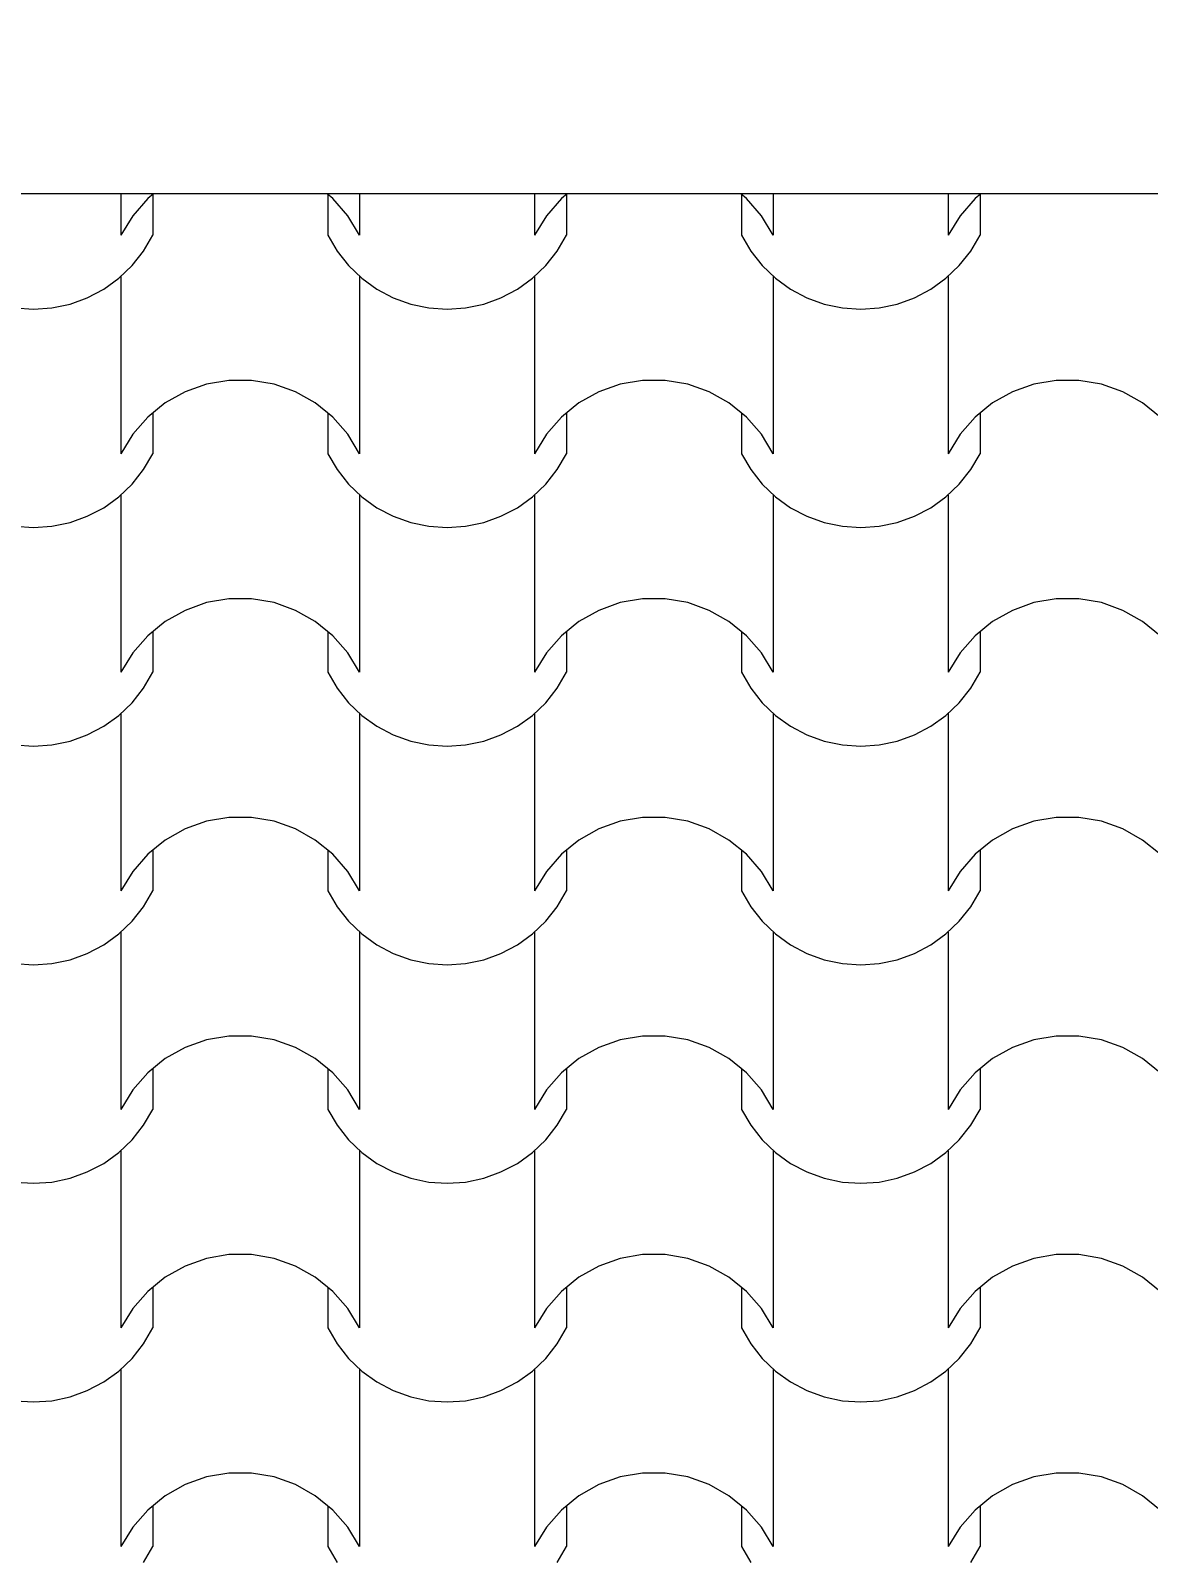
# Model space of a CAD drawing. Header units: millimetres. Extents: x 318905 to 439572, y -5133 to 105868.
# Drawn here: x 355171 to 355940, y 6699 to 7747 of the extents above; entities that cross this region are included whole.
import ezdxf

# ---------------------------------------------------------------- set-up
doc = ezdxf.new("R2010")
doc.units = ezdxf.units.MM
doc.header["$MEASUREMENT"] = 0
for name, color, linetype, lineweight in [('0_Stylo_No__98', 154, 'Continuous', 0), ('2D -  Dessin général_Stylo_No__1', 7, 'Continuous', 5), ('OMBRES_Stylo_No__1', 7, 'Continuous', 5)]:
    doc.layers.add(name, color=color, linetype=linetype, lineweight=lineweight)
doc.layers.add('OMBRES_Stylo_No__82', color=7, linetype='Continuous', lineweight=13, true_color=0xaaaaaa)
doc.styles.add('STYLE_GENERE_3', font='')
doc.styles.get('STYLE_GENERE_3').set_extended_font_data('Arial')
doc.dimstyles.new('STYLE_GENERE__1', dxfattribs={"dimtxt": 200, "dimasz": 142.5, "dimexe": 0.18, "dimexo": 500, "dimgap": 0.09, "dimtad": 0, "dimtih": 1, "dimtoh": 1, "dimlfac": 0.001, "dimzin": 0, "dimdsep": 46, "dimtxsty": 'STYLE_GENERE_3', "dimblk": 'ARROWHEAD_6', "dimblk1": 'ARROWHEAD_6', "dimblk2": 'ARROWHEAD_6', "dimcen": 0.09, "dimclrd": 154, "dimclre": 154, "dimclrt": 154, "dimazin": 0, "dimtfac": 1, "dimtdec": 4, "dimtmove": 0, "dimatfit": 3, "dimfxl": 0, "dimtolj": 1, "dimtzin": 0, "dimarcsym": 0})

# ---------------------------------------------------------------- blocks, each defined once
blk = doc.blocks.new('*X105')
at = {"layer": 'OMBRES_Stylo_No__82', "linetype": 'Continuous'}
for p, q in [((355233.4, 7634.5), (355233.4, 7606.2)), ((355255.8, 7634.5), (355251.8, 7631.3)), ((355255.4, 7634.2), (355255.4, 7606.2)), ((355379.2, 7631.3), (355375.3, 7634.5)), ((355375.6, 7634.2), (355375.6, 7606.2)), ((355397.6, 7634.5), (355397.6, 7606.2)), ((355517.9, 7634.5), (355517.9, 7606.2)), ((355540.3, 7634.5), (355536.3, 7631.3)), ((355539.9, 7634.2), (355539.9, 7606.2)), ((355663.7, 7631.3), (355659.7, 7634.5)), ((355660.1, 7634.2), (355660.1, 7606.2)), ((355682.1, 7634.5), (355682.1, 7606.2)), ((355802.4, 7634.5), (355802.4, 7606.2)), ((355824.7, 7634.5), (355820.8, 7631.3)), ((355824.4, 7634.2), (355824.4, 7606.2)), ((355251.8, 7631.3), (355241.5, 7619.5)), ((355389.5, 7619.5), (355379.2, 7631.3)), ((355536.3, 7631.3), (355526, 7619.5)), ((355674, 7619.5), (355663.7, 7631.3)), ((355820.8, 7631.3), (355810.5, 7619.5)), ((355241.5, 7619.5), (355233.4, 7606.2)), ((355397.6, 7606.2), (355389.5, 7619.5)), ((355526, 7619.5), (355517.9, 7606.2)), ((355682.1, 7606.2), (355674, 7619.5)), ((355810.5, 7619.5), (355802.4, 7606.2)), ((355249, 7595.2), (355255.4, 7606.2)), ((355375.6, 7606.2), (355382.1, 7595.2)), ((355533.4, 7595.2), (355539.9, 7606.2)), ((355660.1, 7606.2), (355666.6, 7595.2)), ((355817.9, 7595.2), (355824.4, 7606.2)), ((355241.1, 7585.3), (355249, 7595.2)), ((355382.1, 7595.2), (355390, 7585.3)), ((355525.6, 7585.3), (355533.4, 7595.2)), ((355666.6, 7595.2), (355674.4, 7585.3)), ((355810, 7585.3), (355817.9, 7595.2)), ((355231.9, 7576.5), (355241.1, 7585.3)), ((355390, 7585.3), (355399.2, 7576.5)), ((355516.4, 7576.5), (355525.6, 7585.3)), ((355674.4, 7585.3), (355683.6, 7576.5)), ((355800.8, 7576.5), (355810, 7585.3)), ((355210.3, 7563.1), (355221.6, 7569.1)), ((355221.6, 7569.1), (355231.9, 7576.5)), ((355233.4, 7577.8), (355233.4, 7516.8)), ((355397.6, 7577.8), (355397.6, 7516.8)), ((355399.2, 7576.5), (355409.5, 7569.1)), ((355409.5, 7569.1), (355420.7, 7563.1)), ((355494.8, 7563.1), (355506.1, 7569.1)), ((355506.1, 7569.1), (355516.4, 7576.5)), ((355517.9, 7577.8), (355517.9, 7516.8)), ((355682.1, 7577.8), (355682.1, 7516.8)), ((355683.6, 7576.5), (355693.9, 7569.1)), ((355693.9, 7569.1), (355705.2, 7563.1)), ((355779.3, 7563.1), (355790.5, 7569.1)), ((355790.5, 7569.1), (355800.8, 7576.5)), ((355802.4, 7577.8), (355802.4, 7516.8)), ((355186, 7556.2), (355198.4, 7558.8)), ((355198.4, 7558.8), (355210.3, 7563.1)), ((355420.7, 7563.1), (355432.7, 7558.8)), ((355432.7, 7558.8), (355445.1, 7556.2)), ((355470.4, 7556.2), (355482.9, 7558.8)), ((355482.9, 7558.8), (355494.8, 7563.1)), ((355705.2, 7563.1), (355717.1, 7558.8)), ((355717.1, 7558.8), (355729.6, 7556.2)), ((355754.9, 7556.2), (355767.3, 7558.8)), ((355767.3, 7558.8), (355779.3, 7563.1)), ((355160.6, 7556.2), (355173.3, 7555.3)), ((355173.3, 7555.3), (355186, 7556.2)), ((355445.1, 7556.2), (355457.8, 7555.3)), ((355457.8, 7555.3), (355470.4, 7556.2)), ((355729.6, 7556.2), (355742.2, 7555.3)), ((355742.2, 7555.3), (355754.9, 7556.2)), ((355233.4, 7516.8), (355233.4, 7455.8)), ((355397.6, 7516.8), (355397.6, 7455.8)), ((355517.9, 7516.8), (355517.9, 7455.8)), ((355682.1, 7516.8), (355682.1, 7455.8)), ((355802.4, 7516.8), (355802.4, 7455.8)), ((355307.7, 7506.3), (355292.3, 7503.7)), ((355315.5, 7506.3), (355307.7, 7506.3)), ((355323.3, 7506.3), (355315.5, 7506.3)), ((355338.7, 7503.7), (355323.3, 7506.3)), ((355592.2, 7506.3), (355576.8, 7503.7)), ((355600, 7506.3), (355592.2, 7506.3)), ((355607.8, 7506.3), (355600, 7506.3)), ((355623.2, 7503.7), (355607.8, 7506.3)), ((355876.7, 7506.3), (355861.3, 7503.7)), ((355884.5, 7506.3), (355876.7, 7506.3)), ((355892.3, 7506.3), (355884.5, 7506.3)), ((355907.7, 7503.7), (355892.3, 7506.3)), ((355277.6, 7498.5), (355263.9, 7490.8)), ((355292.3, 7503.7), (355277.6, 7498.5)), ((355353.5, 7498.5), (355338.7, 7503.7)), ((355367.1, 7490.8), (355353.5, 7498.5)), ((355562.1, 7498.5), (355548.4, 7490.8)), ((355576.8, 7503.7), (355562.1, 7498.5)), ((355637.9, 7498.5), (355623.2, 7503.7)), ((355651.6, 7490.8), (355637.9, 7498.5)), ((355846.5, 7498.5), (355832.9, 7490.8)), ((355861.3, 7503.7), (355846.5, 7498.5)), ((355922.4, 7498.5), (355907.7, 7503.7)), ((355936.1, 7490.8), (355922.4, 7498.5)), ((355263.9, 7490.8), (355251.8, 7481)), ((355379.2, 7481), (355367.1, 7490.8)), ((355548.4, 7490.8), (355536.3, 7481)), ((355663.7, 7481), (355651.6, 7490.8)), ((355832.9, 7490.8), (355820.8, 7481)), ((355948.2, 7481), (355936.1, 7490.8)), ((355251.8, 7481), (355241.5, 7469.2)), ((355255.4, 7483.9), (355255.4, 7455.8)), ((355375.6, 7483.9), (355375.6, 7455.8)), ((355389.5, 7469.2), (355379.2, 7481)), ((355536.3, 7481), (355526, 7469.2)), ((355539.9, 7483.9), (355539.9, 7455.8)), ((355660.1, 7483.9), (355660.1, 7455.8)), ((355674, 7469.2), (355663.7, 7481)), ((355820.8, 7481), (355810.5, 7469.2)), ((355824.4, 7483.9), (355824.4, 7455.8)), ((355241.5, 7469.2), (355233.4, 7455.8)), ((355397.6, 7455.8), (355389.5, 7469.2)), ((355526, 7469.2), (355517.9, 7455.8)), ((355682.1, 7455.8), (355674, 7469.2)), ((355810.5, 7469.2), (355802.4, 7455.8)), ((355249, 7444.9), (355255.4, 7455.8)), ((355375.6, 7455.8), (355382.1, 7444.9)), ((355533.4, 7444.9), (355539.9, 7455.8)), ((355660.1, 7455.8), (355666.6, 7444.9)), ((355817.9, 7444.9), (355824.4, 7455.8)), ((355241.1, 7434.9), (355249, 7444.9)), ((355382.1, 7444.9), (355390, 7434.9)), ((355525.6, 7434.9), (355533.4, 7444.9)), ((355666.6, 7444.9), (355674.4, 7434.9)), ((355810, 7434.9), (355817.9, 7444.9)), ((355231.9, 7426.2), (355241.1, 7434.9)), ((355390, 7434.9), (355399.2, 7426.2)), ((355516.4, 7426.2), (355525.6, 7434.9)), ((355674.4, 7434.9), (355683.6, 7426.2)), ((355800.8, 7426.2), (355810, 7434.9)), ((355221.6, 7418.7), (355231.9, 7426.2)), ((355233.4, 7427.4), (355233.4, 7366.5)), ((355397.6, 7427.4), (355397.6, 7366.5)), ((355399.2, 7426.2), (355409.5, 7418.7)), ((355506.1, 7418.7), (355516.4, 7426.2)), ((355517.9, 7427.4), (355517.9, 7366.5)), ((355682.1, 7427.4), (355682.1, 7366.5)), ((355683.6, 7426.2), (355693.9, 7418.7)), ((355790.5, 7418.7), (355800.8, 7426.2)), ((355802.4, 7427.4), (355802.4, 7366.5)), ((355198.4, 7408.5), (355210.3, 7412.8)), ((355210.3, 7412.8), (355221.6, 7418.7)), ((355409.5, 7418.7), (355420.7, 7412.8)), ((355420.7, 7412.8), (355432.7, 7408.5)), ((355482.9, 7408.5), (355494.8, 7412.8)), ((355494.8, 7412.8), (355506.1, 7418.7)), ((355693.9, 7418.7), (355705.2, 7412.8)), ((355705.2, 7412.8), (355717.1, 7408.5)), ((355767.3, 7408.5), (355779.3, 7412.8)), ((355779.3, 7412.8), (355790.5, 7418.7)), ((355160.6, 7405.9), (355173.3, 7405)), ((355173.3, 7405), (355186, 7405.9)), ((355186, 7405.9), (355198.4, 7408.5)), ((355432.7, 7408.5), (355445.1, 7405.9)), ((355445.1, 7405.9), (355457.8, 7405)), ((355457.8, 7405), (355470.4, 7405.9)), ((355470.4, 7405.9), (355482.9, 7408.5)), ((355717.1, 7408.5), (355729.6, 7405.9)), ((355729.6, 7405.9), (355742.2, 7405)), ((355742.2, 7405), (355754.9, 7405.9)), ((355754.9, 7405.9), (355767.3, 7408.5)), ((355233.4, 7366.5), (355233.4, 7305.5)), ((355397.6, 7366.5), (355397.6, 7305.5)), ((355517.9, 7366.5), (355517.9, 7305.5)), ((355682.1, 7366.5), (355682.1, 7305.5)), ((355802.4, 7366.5), (355802.4, 7305.5)), ((355292.3, 7353.4), (355277.6, 7348.1)), ((355307.7, 7356), (355292.3, 7353.4)), ((355315.5, 7356), (355307.7, 7356)), ((355323.3, 7356), (355315.5, 7356)), ((355338.7, 7353.4), (355323.3, 7356)), ((355353.5, 7348.1), (355338.7, 7353.4)), ((355576.8, 7353.4), (355562.1, 7348.1)), ((355592.2, 7356), (355576.8, 7353.4)), ((355600, 7356), (355592.2, 7356)), ((355607.8, 7356), (355600, 7356)), ((355623.2, 7353.4), (355607.8, 7356)), ((355637.9, 7348.1), (355623.2, 7353.4)), ((355861.3, 7353.4), (355846.5, 7348.1)), ((355876.7, 7356), (355861.3, 7353.4)), ((355884.5, 7356), (355876.7, 7356)), ((355892.3, 7356), (355884.5, 7356)), ((355907.7, 7353.4), (355892.3, 7356)), ((355922.4, 7348.1), (355907.7, 7353.4)), ((355263.9, 7340.5), (355251.8, 7330.6)), ((355277.6, 7348.1), (355263.9, 7340.5)), ((355367.1, 7340.5), (355353.5, 7348.1)), ((355379.2, 7330.6), (355367.1, 7340.5)), ((355548.4, 7340.5), (355536.3, 7330.6)), ((355562.1, 7348.1), (355548.4, 7340.5)), ((355651.6, 7340.5), (355637.9, 7348.1)), ((355663.7, 7330.6), (355651.6, 7340.5)), ((355832.9, 7340.5), (355820.8, 7330.6)), ((355846.5, 7348.1), (355832.9, 7340.5)), ((355936.1, 7340.5), (355922.4, 7348.1)), ((355948.2, 7330.6), (355936.1, 7340.5)), ((355251.8, 7330.6), (355241.5, 7318.8)), ((355255.4, 7333.5), (355255.4, 7305.5)), ((355375.6, 7333.5), (355375.6, 7305.5)), ((355389.5, 7318.8), (355379.2, 7330.6)), ((355536.3, 7330.6), (355526, 7318.8)), ((355539.9, 7333.5), (355539.9, 7305.5)), ((355660.1, 7333.5), (355660.1, 7305.5)), ((355674, 7318.8), (355663.7, 7330.6)), ((355820.8, 7330.6), (355810.5, 7318.8)), ((355824.4, 7333.5), (355824.4, 7305.5)), ((355241.5, 7318.8), (355233.4, 7305.5)), ((355397.6, 7305.5), (355389.5, 7318.8)), ((355526, 7318.8), (355517.9, 7305.5)), ((355682.1, 7305.5), (355674, 7318.8)), ((355810.5, 7318.8), (355802.4, 7305.5)), ((355249, 7294.5), (355255.4, 7305.5)), ((355375.6, 7305.5), (355382.1, 7294.5)), ((355533.4, 7294.5), (355539.9, 7305.5)), ((355660.1, 7305.5), (355666.6, 7294.5)), ((355817.9, 7294.5), (355824.4, 7305.5)), ((355241.1, 7284.6), (355249, 7294.5)), ((355382.1, 7294.5), (355390, 7284.6)), ((355525.6, 7284.6), (355533.4, 7294.5)), ((355666.6, 7294.5), (355674.4, 7284.6)), ((355810, 7284.6), (355817.9, 7294.5)), ((355221.6, 7268.4), (355231.9, 7275.8)), ((355231.9, 7275.8), (355241.1, 7284.6)), ((355233.4, 7277.1), (355233.4, 7216.1)), ((355390, 7284.6), (355399.2, 7275.8)), ((355397.6, 7277.1), (355397.6, 7216.1)), ((355399.2, 7275.8), (355409.5, 7268.4)), ((355506.1, 7268.4), (355516.4, 7275.8)), ((355516.4, 7275.8), (355525.6, 7284.6)), ((355517.9, 7277.1), (355517.9, 7216.1)), ((355674.4, 7284.6), (355683.6, 7275.8)), ((355682.1, 7277.1), (355682.1, 7216.1)), ((355683.6, 7275.8), (355693.9, 7268.4)), ((355790.5, 7268.4), (355800.8, 7275.8)), ((355800.8, 7275.8), (355810, 7284.6)), ((355802.4, 7277.1), (355802.4, 7216.1)), ((355210.3, 7262.5), (355221.6, 7268.4)), ((355409.5, 7268.4), (355420.7, 7262.5)), ((355494.8, 7262.5), (355506.1, 7268.4)), ((355693.9, 7268.4), (355705.2, 7262.5)), ((355779.3, 7262.5), (355790.5, 7268.4)), ((355160.6, 7255.5), (355173.3, 7254.7)), ((355173.3, 7254.7), (355186, 7255.5)), ((355186, 7255.5), (355198.4, 7258.2)), ((355198.4, 7258.2), (355210.3, 7262.5)), ((355420.7, 7262.5), (355432.7, 7258.2)), ((355432.7, 7258.2), (355445.1, 7255.5)), ((355445.1, 7255.5), (355457.8, 7254.7)), ((355457.8, 7254.7), (355470.4, 7255.5)), ((355470.4, 7255.5), (355482.9, 7258.2)), ((355482.9, 7258.2), (355494.8, 7262.5)), ((355705.2, 7262.5), (355717.1, 7258.2)), ((355717.1, 7258.2), (355729.6, 7255.5)), ((355729.6, 7255.5), (355742.2, 7254.7)), ((355742.2, 7254.7), (355754.9, 7255.5)), ((355754.9, 7255.5), (355767.3, 7258.2)), ((355767.3, 7258.2), (355779.3, 7262.5)), ((355233.4, 7216.1), (355233.4, 7155.2)), ((355397.6, 7216.1), (355397.6, 7155.2)), ((355517.9, 7216.1), (355517.9, 7155.2)), ((355682.1, 7216.1), (355682.1, 7155.2)), ((355802.4, 7216.1), (355802.4, 7155.2)), ((355292.3, 7203), (355277.6, 7197.8)), ((355307.7, 7205.7), (355292.3, 7203)), ((355315.5, 7205.7), (355307.7, 7205.7)), ((355323.3, 7205.7), (355315.5, 7205.7)), ((355338.7, 7203), (355323.3, 7205.7)), ((355353.5, 7197.8), (355338.7, 7203)), ((355576.8, 7203), (355562.1, 7197.8)), ((355592.2, 7205.7), (355576.8, 7203)), ((355600, 7205.7), (355592.2, 7205.7)), ((355607.8, 7205.7), (355600, 7205.7)), ((355623.2, 7203), (355607.8, 7205.7)), ((355637.9, 7197.8), (355623.2, 7203)), ((355861.3, 7203), (355846.5, 7197.8)), ((355876.7, 7205.7), (355861.3, 7203)), ((355884.5, 7205.7), (355876.7, 7205.7)), ((355892.3, 7205.7), (355884.5, 7205.7)), ((355907.7, 7203), (355892.3, 7205.7)), ((355922.4, 7197.8), (355907.7, 7203)), ((355277.6, 7197.8), (355263.9, 7190.1)), ((355367.1, 7190.1), (355353.5, 7197.8)), ((355562.1, 7197.8), (355548.4, 7190.1)), ((355651.6, 7190.1), (355637.9, 7197.8)), ((355846.5, 7197.8), (355832.9, 7190.1)), ((355936.1, 7190.1), (355922.4, 7197.8)), ((355263.9, 7190.1), (355251.8, 7180.3)), ((355255.4, 7183.2), (355255.4, 7155.2)), ((355379.2, 7180.3), (355367.1, 7190.1)), ((355375.6, 7183.2), (355375.6, 7155.2)), ((355548.4, 7190.1), (355536.3, 7180.3)), ((355539.9, 7183.2), (355539.9, 7155.2)), ((355663.7, 7180.3), (355651.6, 7190.1)), ((355660.1, 7183.2), (355660.1, 7155.2)), ((355832.9, 7190.1), (355820.8, 7180.3)), ((355824.4, 7183.2), (355824.4, 7155.2)), ((355948.2, 7180.3), (355936.1, 7190.1)), ((355251.8, 7180.3), (355241.5, 7168.5)), ((355389.5, 7168.5), (355379.2, 7180.3)), ((355536.3, 7180.3), (355526, 7168.5)), ((355674, 7168.5), (355663.7, 7180.3)), ((355820.8, 7180.3), (355810.5, 7168.5)), ((355241.5, 7168.5), (355233.4, 7155.2)), ((355397.6, 7155.2), (355389.5, 7168.5)), ((355526, 7168.5), (355517.9, 7155.2)), ((355682.1, 7155.2), (355674, 7168.5)), ((355810.5, 7168.5), (355802.4, 7155.2)), ((355249, 7144.2), (355255.4, 7155.2)), ((355375.6, 7155.2), (355382.1, 7144.2)), ((355533.4, 7144.2), (355539.9, 7155.2)), ((355660.1, 7155.2), (355666.6, 7144.2)), ((355817.9, 7144.2), (355824.4, 7155.2)), ((355241.1, 7134.3), (355249, 7144.2)), ((355382.1, 7144.2), (355390, 7134.3)), ((355525.6, 7134.3), (355533.4, 7144.2)), ((355666.6, 7144.2), (355674.4, 7134.3)), ((355810, 7134.3), (355817.9, 7144.2)), ((355231.9, 7125.5), (355241.1, 7134.3)), ((355390, 7134.3), (355399.2, 7125.5)), ((355516.4, 7125.5), (355525.6, 7134.3)), ((355674.4, 7134.3), (355683.6, 7125.5)), ((355800.8, 7125.5), (355810, 7134.3)), ((355210.3, 7112.1), (355221.6, 7118.1)), ((355221.6, 7118.1), (355231.9, 7125.5)), ((355233.4, 7126.8), (355233.4, 7065.8)), ((355397.6, 7126.8), (355397.6, 7065.8)), ((355399.2, 7125.5), (355409.5, 7118.1)), ((355409.5, 7118.1), (355420.7, 7112.1)), ((355494.8, 7112.1), (355506.1, 7118.1)), ((355506.1, 7118.1), (355516.4, 7125.5)), ((355517.9, 7126.8), (355517.9, 7065.8)), ((355682.1, 7126.8), (355682.1, 7065.8)), ((355683.6, 7125.5), (355693.9, 7118.1)), ((355693.9, 7118.1), (355705.2, 7112.1)), ((355779.3, 7112.1), (355790.5, 7118.1)), ((355790.5, 7118.1), (355800.8, 7125.5)), ((355802.4, 7126.8), (355802.4, 7065.8)), ((355186, 7105.2), (355198.4, 7107.8)), ((355198.4, 7107.8), (355210.3, 7112.1)), ((355420.7, 7112.1), (355432.7, 7107.8)), ((355432.7, 7107.8), (355445.1, 7105.2)), ((355470.4, 7105.2), (355482.9, 7107.8)), ((355482.9, 7107.8), (355494.8, 7112.1)), ((355705.2, 7112.1), (355717.1, 7107.8)), ((355717.1, 7107.8), (355729.6, 7105.2)), ((355754.9, 7105.2), (355767.3, 7107.8)), ((355767.3, 7107.8), (355779.3, 7112.1)), ((355160.6, 7105.2), (355173.3, 7104.3)), ((355173.3, 7104.3), (355186, 7105.2)), ((355445.1, 7105.2), (355457.8, 7104.3)), ((355457.8, 7104.3), (355470.4, 7105.2)), ((355729.6, 7105.2), (355742.2, 7104.3)), ((355742.2, 7104.3), (355754.9, 7105.2)), ((355233.4, 7065.8), (355233.4, 7004.8)), ((355397.6, 7065.8), (355397.6, 7004.8)), ((355517.9, 7065.8), (355517.9, 7004.8)), ((355682.1, 7065.8), (355682.1, 7004.8)), ((355802.4, 7065.8), (355802.4, 7004.8)), ((355307.7, 7055.3), (355292.3, 7052.7)), ((355315.5, 7055.3), (355307.7, 7055.3)), ((355323.3, 7055.3), (355315.5, 7055.3)), ((355338.7, 7052.7), (355323.3, 7055.3)), ((355592.2, 7055.3), (355576.8, 7052.7)), ((355600, 7055.3), (355592.2, 7055.3)), ((355607.8, 7055.3), (355600, 7055.3)), ((355623.2, 7052.7), (355607.8, 7055.3)), ((355876.7, 7055.3), (355861.3, 7052.7)), ((355884.5, 7055.3), (355876.7, 7055.3)), ((355892.3, 7055.3), (355884.5, 7055.3)), ((355907.7, 7052.7), (355892.3, 7055.3)), ((355277.6, 7047.4), (355263.9, 7039.8)), ((355292.3, 7052.7), (355277.6, 7047.4)), ((355353.5, 7047.4), (355338.7, 7052.7)), ((355367.1, 7039.8), (355353.5, 7047.4)), ((355562.1, 7047.4), (355548.4, 7039.8)), ((355576.8, 7052.7), (355562.1, 7047.4)), ((355637.9, 7047.4), (355623.2, 7052.7)), ((355651.6, 7039.8), (355637.9, 7047.4)), ((355846.5, 7047.4), (355832.9, 7039.8)), ((355861.3, 7052.7), (355846.5, 7047.4)), ((355922.4, 7047.4), (355907.7, 7052.7)), ((355936.1, 7039.8), (355922.4, 7047.4)), ((355263.9, 7039.8), (355251.8, 7029.9)), ((355379.2, 7029.9), (355367.1, 7039.8)), ((355548.4, 7039.8), (355536.3, 7029.9)), ((355663.7, 7029.9), (355651.6, 7039.8)), ((355832.9, 7039.8), (355820.8, 7029.9)), ((355948.2, 7029.9), (355936.1, 7039.8)), ((355251.8, 7029.9), (355241.5, 7018.2)), ((355255.4, 7032.9), (355255.4, 7004.8)), ((355375.6, 7032.9), (355375.6, 7004.8)), ((355389.5, 7018.2), (355379.2, 7029.9)), ((355536.3, 7029.9), (355526, 7018.2)), ((355539.9, 7032.9), (355539.9, 7004.8)), ((355660.1, 7032.9), (355660.1, 7004.8)), ((355674, 7018.2), (355663.7, 7029.9)), ((355820.8, 7029.9), (355810.5, 7018.2)), ((355824.4, 7032.9), (355824.4, 7004.8)), ((355241.5, 7018.2), (355233.4, 7004.8)), ((355397.6, 7004.8), (355389.5, 7018.2)), ((355526, 7018.2), (355517.9, 7004.8)), ((355682.1, 7004.8), (355674, 7018.2)), ((355810.5, 7018.2), (355802.4, 7004.8)), ((355249, 6993.9), (355255.4, 7004.8)), ((355375.6, 7004.8), (355382.1, 6993.9)), ((355533.4, 6993.9), (355539.9, 7004.8)), ((355660.1, 7004.8), (355666.6, 6993.9)), ((355817.9, 6993.9), (355824.4, 7004.8)), ((355241.1, 6983.9), (355249, 6993.9)), ((355382.1, 6993.9), (355390, 6983.9)), ((355525.6, 6983.9), (355533.4, 6993.9)), ((355666.6, 6993.9), (355674.4, 6983.9)), ((355810, 6983.9), (355817.9, 6993.9)), ((355231.9, 6975.1), (355241.1, 6983.9)), ((355390, 6983.9), (355399.2, 6975.1)), ((355516.4, 6975.1), (355525.6, 6983.9)), ((355674.4, 6983.9), (355683.6, 6975.1)), ((355800.8, 6975.1), (355810, 6983.9)), ((355221.6, 6967.7), (355231.9, 6975.1)), ((355233.4, 6976.4), (355233.4, 6915.5)), ((355397.6, 6976.4), (355397.6, 6915.5)), ((355399.2, 6975.1), (355409.5, 6967.7)), ((355506.1, 6967.7), (355516.4, 6975.1)), ((355517.9, 6976.4), (355517.9, 6915.5)), ((355682.1, 6976.4), (355682.1, 6915.5)), ((355683.6, 6975.1), (355693.9, 6967.7)), ((355790.5, 6967.7), (355800.8, 6975.1)), ((355802.4, 6976.4), (355802.4, 6915.5)), ((355198.4, 6957.5), (355210.3, 6961.8)), ((355210.3, 6961.8), (355221.6, 6967.7)), ((355409.5, 6967.7), (355420.7, 6961.8)), ((355420.7, 6961.8), (355432.7, 6957.5)), ((355482.9, 6957.5), (355494.8, 6961.8)), ((355494.8, 6961.8), (355506.1, 6967.7)), ((355693.9, 6967.7), (355705.2, 6961.8)), ((355705.2, 6961.8), (355717.1, 6957.5)), ((355767.3, 6957.5), (355779.3, 6961.8)), ((355779.3, 6961.8), (355790.5, 6967.7)), ((355160.6, 6954.9), (355173.3, 6954)), ((355173.3, 6954), (355186, 6954.9)), ((355186, 6954.9), (355198.4, 6957.5)), ((355432.7, 6957.5), (355445.1, 6954.9)), ((355445.1, 6954.9), (355457.8, 6954)), ((355457.8, 6954), (355470.4, 6954.9)), ((355470.4, 6954.9), (355482.9, 6957.5)), ((355717.1, 6957.5), (355729.6, 6954.9)), ((355729.6, 6954.9), (355742.2, 6954)), ((355742.2, 6954), (355754.9, 6954.9)), ((355754.9, 6954.9), (355767.3, 6957.5)), ((355233.4, 6915.5), (355233.4, 6854.5)), ((355397.6, 6915.5), (355397.6, 6854.5)), ((355517.9, 6915.5), (355517.9, 6854.5)), ((355682.1, 6915.5), (355682.1, 6854.5)), ((355802.4, 6915.5), (355802.4, 6854.5)), ((355292.3, 6902.3), (355277.6, 6897.1)), ((355307.7, 6905), (355292.3, 6902.3)), ((355315.5, 6905), (355307.7, 6905)), ((355323.3, 6905), (355315.5, 6905)), ((355338.7, 6902.3), (355323.3, 6905)), ((355353.5, 6897.1), (355338.7, 6902.3)), ((355576.8, 6902.3), (355562.1, 6897.1)), ((355592.2, 6905), (355576.8, 6902.3)), ((355600, 6905), (355592.2, 6905)), ((355607.8, 6905), (355600, 6905)), ((355623.2, 6902.3), (355607.8, 6905)), ((355637.9, 6897.1), (355623.2, 6902.3)), ((355861.3, 6902.3), (355846.5, 6897.1)), ((355876.7, 6905), (355861.3, 6902.3)), ((355884.5, 6905), (355876.7, 6905)), ((355892.3, 6905), (355884.5, 6905)), ((355907.7, 6902.3), (355892.3, 6905)), ((355922.4, 6897.1), (355907.7, 6902.3)), ((355263.9, 6889.5), (355251.8, 6879.6)), ((355277.6, 6897.1), (355263.9, 6889.5)), ((355367.1, 6889.5), (355353.5, 6897.1)), ((355379.2, 6879.6), (355367.1, 6889.5)), ((355548.4, 6889.5), (355536.3, 6879.6)), ((355562.1, 6897.1), (355548.4, 6889.5)), ((355651.6, 6889.5), (355637.9, 6897.1)), ((355663.7, 6879.6), (355651.6, 6889.5)), ((355832.9, 6889.5), (355820.8, 6879.6)), ((355846.5, 6897.1), (355832.9, 6889.5)), ((355936.1, 6889.5), (355922.4, 6897.1)), ((355948.2, 6879.6), (355936.1, 6889.5)), ((355251.8, 6879.6), (355241.5, 6867.8)), ((355255.4, 6882.5), (355255.4, 6854.5)), ((355375.6, 6882.5), (355375.6, 6854.5)), ((355389.5, 6867.8), (355379.2, 6879.6)), ((355536.3, 6879.6), (355526, 6867.8)), ((355539.9, 6882.5), (355539.9, 6854.5)), ((355660.1, 6882.5), (355660.1, 6854.5)), ((355674, 6867.8), (355663.7, 6879.6)), ((355820.8, 6879.6), (355810.5, 6867.8)), ((355824.4, 6882.5), (355824.4, 6854.5)), ((355241.5, 6867.8), (355233.4, 6854.5)), ((355397.6, 6854.5), (355389.5, 6867.8)), ((355526, 6867.8), (355517.9, 6854.5)), ((355682.1, 6854.5), (355674, 6867.8)), ((355810.5, 6867.8), (355802.4, 6854.5)), ((355249, 6843.5), (355255.4, 6854.5)), ((355375.6, 6854.5), (355382.1, 6843.5)), ((355533.4, 6843.5), (355539.9, 6854.5)), ((355660.1, 6854.5), (355666.6, 6843.5)), ((355817.9, 6843.5), (355824.4, 6854.5)), ((355241.1, 6833.6), (355249, 6843.5)), ((355382.1, 6843.5), (355390, 6833.6)), ((355525.6, 6833.6), (355533.4, 6843.5)), ((355666.6, 6843.5), (355674.4, 6833.6)), ((355810, 6833.6), (355817.9, 6843.5)), ((355221.6, 6817.4), (355231.9, 6824.8)), ((355231.9, 6824.8), (355241.1, 6833.6)), ((355233.4, 6826.1), (355233.4, 6765.1)), ((355390, 6833.6), (355399.2, 6824.8)), ((355397.6, 6826.1), (355397.6, 6765.1)), ((355399.2, 6824.8), (355409.5, 6817.4)), ((355506.1, 6817.4), (355516.4, 6824.8)), ((355516.4, 6824.8), (355525.6, 6833.6)), ((355517.9, 6826.1), (355517.9, 6765.1)), ((355674.4, 6833.6), (355683.6, 6824.8)), ((355682.1, 6826.1), (355682.1, 6765.1)), ((355683.6, 6824.8), (355693.9, 6817.4)), ((355790.5, 6817.4), (355800.8, 6824.8)), ((355800.8, 6824.8), (355810, 6833.6)), ((355802.4, 6826.1), (355802.4, 6765.1)), ((355210.3, 6811.5), (355221.6, 6817.4)), ((355409.5, 6817.4), (355420.7, 6811.5)), ((355494.8, 6811.5), (355506.1, 6817.4)), ((355693.9, 6817.4), (355705.2, 6811.5)), ((355779.3, 6811.5), (355790.5, 6817.4)), ((355160.6, 6804.5), (355173.3, 6803.7)), ((355173.3, 6803.7), (355186, 6804.5)), ((355186, 6804.5), (355198.4, 6807.2)), ((355198.4, 6807.2), (355210.3, 6811.5)), ((355420.7, 6811.5), (355432.7, 6807.2)), ((355432.7, 6807.2), (355445.1, 6804.5)), ((355445.1, 6804.5), (355457.8, 6803.7)), ((355457.8, 6803.7), (355470.4, 6804.5)), ((355470.4, 6804.5), (355482.9, 6807.2)), ((355482.9, 6807.2), (355494.8, 6811.5)), ((355705.2, 6811.5), (355717.1, 6807.2)), ((355717.1, 6807.2), (355729.6, 6804.5)), ((355729.6, 6804.5), (355742.2, 6803.7)), ((355742.2, 6803.7), (355754.9, 6804.5)), ((355754.9, 6804.5), (355767.3, 6807.2)), ((355767.3, 6807.2), (355779.3, 6811.5)), ((355233.4, 6765.1), (355233.4, 6704.2)), ((355397.6, 6765.1), (355397.6, 6704.2)), ((355517.9, 6765.1), (355517.9, 6704.2)), ((355682.1, 6765.1), (355682.1, 6704.2)), ((355802.4, 6765.1), (355802.4, 6704.2)), ((355292.3, 6752), (355277.6, 6746.8)), ((355307.7, 6754.7), (355292.3, 6752)), ((355315.5, 6754.7), (355307.7, 6754.7)), ((355323.3, 6754.7), (355315.5, 6754.7)), ((355338.7, 6752), (355323.3, 6754.7)), ((355353.5, 6746.8), (355338.7, 6752)), ((355576.8, 6752), (355562.1, 6746.8)), ((355592.2, 6754.7), (355576.8, 6752)), ((355600, 6754.7), (355592.2, 6754.7)), ((355607.8, 6754.7), (355600, 6754.7)), ((355623.2, 6752), (355607.8, 6754.7)), ((355637.9, 6746.8), (355623.2, 6752)), ((355861.3, 6752), (355846.5, 6746.8)), ((355876.7, 6754.7), (355861.3, 6752)), ((355884.5, 6754.7), (355876.7, 6754.7)), ((355892.3, 6754.7), (355884.5, 6754.7)), ((355907.7, 6752), (355892.3, 6754.7)), ((355922.4, 6746.8), (355907.7, 6752)), ((355277.6, 6746.8), (355263.9, 6739.1)), ((355367.1, 6739.1), (355353.5, 6746.8)), ((355562.1, 6746.8), (355548.4, 6739.1)), ((355651.6, 6739.1), (355637.9, 6746.8)), ((355846.5, 6746.8), (355832.9, 6739.1)), ((355936.1, 6739.1), (355922.4, 6746.8)), ((355263.9, 6739.1), (355251.8, 6729.3)), ((355255.4, 6732.2), (355255.4, 6704.2)), ((355379.2, 6729.3), (355367.1, 6739.1)), ((355375.6, 6732.2), (355375.6, 6704.2)), ((355548.4, 6739.1), (355536.3, 6729.3)), ((355539.9, 6732.2), (355539.9, 6704.2)), ((355663.7, 6729.3), (355651.6, 6739.1)), ((355660.1, 6732.2), (355660.1, 6704.2)), ((355832.9, 6739.1), (355820.8, 6729.3)), ((355824.4, 6732.2), (355824.4, 6704.2)), ((355948.2, 6729.3), (355936.1, 6739.1)), ((355251.8, 6729.3), (355241.5, 6717.5)), ((355389.5, 6717.5), (355379.2, 6729.3)), ((355536.3, 6729.3), (355526, 6717.5)), ((355674, 6717.5), (355663.7, 6729.3)), ((355820.8, 6729.3), (355810.5, 6717.5)), ((355241.5, 6717.5), (355233.4, 6704.2)), ((355397.6, 6704.2), (355389.5, 6717.5)), ((355526, 6717.5), (355517.9, 6704.2)), ((355682.1, 6704.2), (355674, 6717.5)), ((355810.5, 6717.5), (355802.4, 6704.2)), ((355249, 6693.2), (355255.4, 6704.2)), ((355375.6, 6704.2), (355382.1, 6693.2)), ((355533.4, 6693.2), (355539.9, 6704.2)), ((355660.1, 6704.2), (355666.6, 6693.2)), ((355817.9, 6693.2), (355824.4, 6704.2))]:
    blk.add_line(p, q, dxfattribs=at)
blk = doc.blocks.new('Hachure_25', base_point=(0, 4000))
at = {"layer": 'OMBRES_Stylo_No__1', "linetype": 'Continuous'}
blk.add_line((361366.4, 7634.5), (354049.4, 7634.5), dxfattribs=at)
at = {"layer": 'OMBRES_Stylo_No__82', "linetype": 'Continuous'}
blk.add_blockref('*X105', (0, 0), dxfattribs=at)
blk = doc.blocks.new('*D124')
at = {"layer": '0_Stylo_No__98', "linetype": 'Continuous'}
for p, q in [((352187.7, 7634.5), (352187.7, 7747)), ((352262.7, 7559.5), (352112.7, 7709.5)), ((352687.7, 7634.5), (352047.1, 7634.5)), ((352187.7, 3678.3), (352187.7, 7634.5)), ((352187.7, -552.4), (352187.7, 3403.7)), ((352112.7, -477.4), (352262.7, -627.4)), ((352328.3, -552.4), (351687.7, -552.4)), ((352187.7, -664.9), (352187.7, -552.4))]:
    blk.add_line(p, q, dxfattribs=at)
at = {"layer": '0_Stylo_No__98', "insert": (351920.8, 3441), "char_height": 200, "attachment_point": 7, "style": 'STYLE_GENERE_3'}
blk.add_mtext('\\A1;{\\pql;\\fArial|b0|i0|c0|p34;8,19}', dxfattribs=at)
blk = doc.blocks.new('ARROWHEAD_6')
at = {"color": 0, "linetype": 'Continuous', "lineweight": 0}
for p, q in [((-0.5, -0.5), (0.5, 0.5)), ((0, 0), (-1, 0))]:
    blk.add_line(p, q, dxfattribs=at)

msp = doc.modelspace()

# ---------------------------------------------------------------- linework, layer by layer
at = {"layer": '2D -  Dessin général_Stylo_No__1', "linetype": 'Continuous'}
msp.add_line((369844.465, 7634.463), (354049.368, 7634.516), dxfattribs=at)

# ---------------------------------------------------------------- block references
at = {"layer": 'OMBRES_Stylo_No__82', "linetype": 'Continuous'}
msp.add_blockref('Hachure_25', (0, 4000), dxfattribs=at)

# ---------------------------------------------------------------- dimensions: what is measured, and where the dimension line sits
at = {"color": 154, "linetype": 'Continuous', "lineweight": 0}
dim = msp.add_linear_dim(base=(352187.679, 7634.463), p1=(352187.679, -552.434), p2=(369844.465, 7634.463), angle=90, dimstyle='STYLE_GENERE__1', dxfattribs=at)
dim.commit()
dim.dimension.update_dxf_attribs({"geometry": '*D124', "text_midpoint": (352215.877, 3541.014), "dimtype": 160})

doc.saveas('drawing.dxf')
